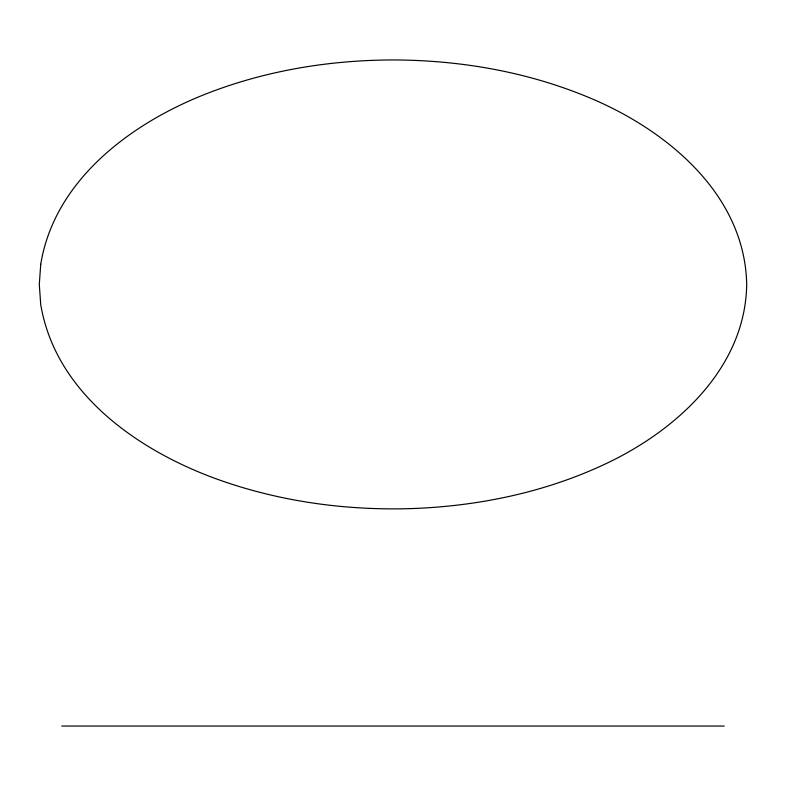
<?xml version="1.0" encoding="UTF-8"?>
<svg xmlns="http://www.w3.org/2000/svg" width="786" height="786" viewBox="0 0 786 786"><rect width="100%" height="100%" fill="white"/><g stroke="black" fill="none" stroke-linecap="round" stroke-linejoin="round"><path stroke-width="1.18" d="M61.789 726.048L724.211 726.048M40.734 264.273L39.3 284.424L40.734 304.595C55.462 392.391 136.253 449.366 214.824 478.33C276.682 501.006 343.02 510.399 408.769 508.67C474.901 506.646 541.181 493.411 601.487 465.754C673.857 432.84 745.472 369.538 746.7 284.424C744.941 193.258 664.868 128.413 586.553 96.55C525.362 71.408 458.995 60.1 393 59.952C327.005 60.1 260.638 71.408 199.448 96.55C126.821 126.575 54.126 182.293 40.734 264.253L40.734 264.273"/></g></svg>
